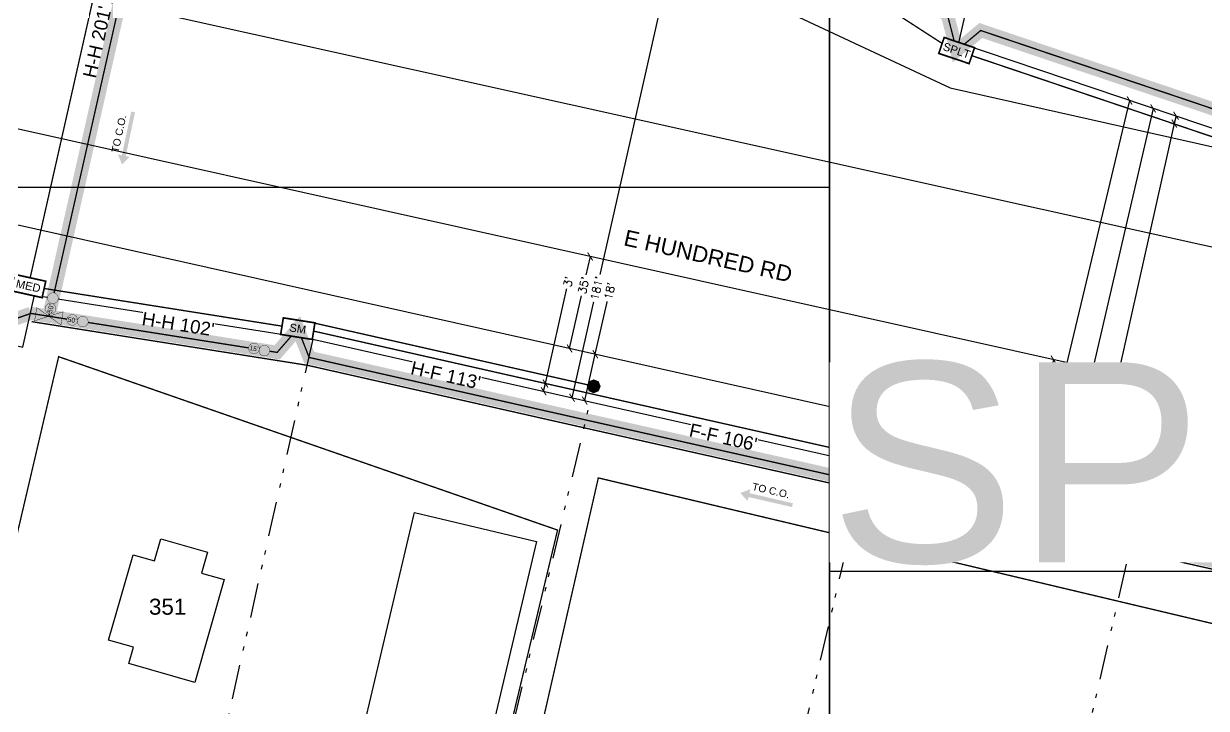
# Model space of a CAD drawing. Extents: x 11808739 to 11823423, y 3647988 to 3656247.
# Drawn here: x 11816018.9 to 11816462.1, y 3652108.6 to 3652365.2 of the extents above; entities that cross this region are included whole.
import ezdxf
from ezdxf.enums import TextEntityAlignment as Align
from ezdxf.lldxf.tags import DXFTag

# ---------------------------------------------------------------- set-up
doc = ezdxf.new("R2010")
doc.units = 0
doc.header["$MEASUREMENT"] = 0
doc.header["$XCLIPFRAME"] = 2
doc.set_wipeout_variables(frame=1)
doc.linetypes.add('PROPERTY', pattern=[31.302502, 12.967109, -5.580706, 1.571985, -4.030017, 1.571985, -5.5807])
doc.layers.get('DefPoints').update_dxf_attribs({"color": 1, "lineweight": 0})
for name, color, linetype in [('144 FOC', 30, '144'), ('48 FOC', 30, '48'), ('96 FOC', 30, '96'), ('ADDRESSES', 252, 'Continuous'), ('E_BUILDING', 8, 'Continuous'), ('E_CURB', 8, 'EOP'), ('E_ROW', 8, 'ROW'), ('FIBER_SPLICE', 1, 'Continuous'), ('P-CONDUIT_2', 4, 'CONDUIT'), ('P_CONDUIT', 1, 'CONDUIT'), ('P_CONDUIT_PARALLEL', 2, 'CONDUIT'), ('PROPOSED_DIREC_BORE', 7, 'DIRECTBORE'), ('Road Names', 7, 'Continuous'), ('ROAD_DIMENSIONS', 7, 'Continuous'), ('TO C.O.', 7, 'Continuous'), ('VICINITY FOC', 104, 'Continuous')]:
    doc.layers.add(name, color=color, linetype=linetype)
doc.layers.add('1X4 Terminal Boundary', color=7, linetype='Continuous', lineweight=20, true_color=0x00853c)
doc.layers.add('E_PROPERTY LINE', color=8, linetype='PROPERTY', transparency=0.3)
doc.layers.add('EXISTING TELCO HANDHOLE', color=7, linetype='Continuous', true_color=0xcc5500)
doc.layers.add('NEW FIBER LOOP', color=7, linetype='Continuous', true_color=0x538135)
for name, color, linetype, lineweight in [('FLOWERPOTS', 30, 'Continuous', 18), ('PROP_HH', 104, 'Continuous', 0), ('VIEWPORT', 250, 'Continuous', 25), ('VIEWPORT - CALLOUTS', 1, 'Continuous', 0)]:
    doc.layers.add(name, color=color, linetype=linetype, lineweight=lineweight)
doc.styles.add('Arial', font='arial.ttf')
doc.styles.add('LOOP', font='arial.ttf')
doc.styles.add('ROMANS', font='romans.shx')
doc.styles.get("Standard").update_dxf_attribs({"font": 'arial.ttf'})
doc.styles.add('StyleArial', font='arial.ttf')
tags = doc.linetypes.add('144', pattern='A,0.718375,-0.132013,["144 CT",Standard,S=0.09234,R=0,X=0,Y=-0.045241],-0.527056,0.533798', length=1.911242).pattern_tags.tags
tags[6] = DXFTag(74, 10)
tags = doc.linetypes.add('48', pattern='A,0.718375,-0.132013,["48 CT",Standard,S=0.09234,R=0,X=0,Y=-0.045241],-0.527056,0.533798', length=1.911242).pattern_tags.tags
tags[6] = DXFTag(74, 10)
tags = doc.linetypes.add('96', pattern='A,0.718375,-0.132013,["96 CT",Standard,S=0.09234,R=0,X=0,Y=-0.045241],-0.527056,0.533798', length=1.911242).pattern_tags.tags
tags[6] = DXFTag(74, 10)
tags = doc.linetypes.add('CONDUIT', pattern='A,5.441269,-1.056917,["C",Arial,S=0.56119,R=0,X=0,Y=-0.280595],-1.62838', length=8.126566).pattern_tags.tags
tags[6] = DXFTag(74, 10)
doc.linetypes.add('DIRECTBORE', pattern='A,0.4,-0.16,["DB",Standard,S=0.12,R=0,X=0,Y=-0.06],-0.36', length=0.92)
tags = doc.linetypes.add('EOP', pattern='A,49.990109,-1.776071,["EOP",Arial,S=2.99974,R=0.081355,X=0,Y=-1.426368],-10.416452', length=62.182632).pattern_tags.tags
tags[6] = DXFTag(74, 10)
tags = doc.linetypes.add('ROW', pattern='A,25.130993,-3.694477,["R/W",Arial,S=5.36622,R=0,X=0,Y=-2.68311],-18.632906', length=47.458376).pattern_tags.tags
tags[6] = DXFTag(74, 10)
doc.dimstyles.new('DIM', dxfattribs={"dimscale": 0.025, "dimtxt": 3, "dimasz": 2.5, "dimexe": 0, "dimexo": 2.5, "dimgap": 0.306, "dimtad": 0, "dimdec": 0, "dimzin": 0, "dimdsep": 46, "dimtxsty": 'ROMANS', "dimblk": 'ARCHTICK', "dimcen": 0.09, "dimclrd": 256, "dimadec": 0, "dimazin": 0, "dimtfac": 1, "dimtdec": 0, "dimtofl": 0, "dimtmove": 0, "dimatfit": 3, "dimldrblk": 'ARCHTICK', "dimfxl": 1, "dimtfill": 1, "dimtolj": 1, "dimtzin": 0, "dimlwd": -1, "dimarcsym": 0})
picture_1 = doc.add_image_def('image1.png', size_in_pixel=(1270, 827))

# ---------------------------------------------------------------- blocks, each defined once
blk = doc.blocks.new('*U376')
at = {"color": 0, "linetype": 'ByBlock', "lineweight": -2}
blk.add_wipeout([(-6, 3.15), (-6, -3.15), (6, -3.15), (6, 3.15)], dxfattribs=at).dxf.layer = 'PROP_HH'
at = {"layer": 'PROP_HH', "color": 0, "linetype": 'ByBlock', "lineweight": -2, "const_width": 0.63}
blk.add_lwpolyline([(-6, 3.15), (6, 3.15), (6, -3.15), (-6, -3.15)], close=True, dxfattribs=at)
at = {"color": 0, "insert": (0, 0), "char_height": 3, "attachment_point": 5}
blk.add_mtext('MED', dxfattribs=at)
blk = doc.blocks.new('*U374')
at = {"color": 0, "linetype": 'ByBlock', "lineweight": -2}
blk.add_wipeout([(-6, 3.15), (-6, -3.15), (6, -3.15), (6, 3.15)], dxfattribs=at).dxf.layer = 'PROP_HH'
at = {"layer": 'EXISTING TELCO HANDHOLE', "color": 0, "linetype": 'ByBlock', "lineweight": -2}
blk.add_line((0, 0), (0, 0), dxfattribs=at)
at = {"layer": 'PROP_HH', "color": 0, "linetype": 'ByBlock', "lineweight": -2, "const_width": 0.63}
blk.add_lwpolyline([(-6, 3.15), (6, 3.15), (6, -3.15), (-6, -3.15)], close=True, dxfattribs=at)
at = {"color": 0, "insert": (0, 0), "char_height": 3, "attachment_point": 5}
blk.add_mtext('SM', dxfattribs=at)
at = {"flags": 1}
blk.add_attdef('HH_TYPE', (-15.97, -9.66), '', height=5, dxfattribs=at)
blk = doc.blocks.new('*U375')
at = {"color": 0, "linetype": 'ByBlock', "lineweight": -2}
blk.add_wipeout([(-6, 3.15), (-6, -3.15), (6, -3.15), (6, 3.15)], dxfattribs=at).dxf.layer = 'PROP_HH'
at = {"layer": 'PROP_HH', "color": 0, "linetype": 'ByBlock', "lineweight": -2, "const_width": 0.63}
blk.add_lwpolyline([(-6, 3.15), (6, 3.15), (6, -3.15), (-6, -3.15)], close=True, dxfattribs=at)
at = {"color": 0, "insert": (0, 0), "char_height": 3, "attachment_point": 5}
blk.add_mtext('SPLT', dxfattribs=at)
blk = doc.blocks.new('*U58')
at = {"true_color": 0xa020f0}
h = blk.add_hatch(color=200, dxfattribs=at)
h.dxf.hatch_style = 1
h.paths.add_polyline_path([(2.55, 0), (1.81, 1.81), (0, 2.55), (-1.81, 1.81), (-2.55, 0), (-1.81, -1.81), (0, -2.55), (1.81, -1.81)])
at = {"color": 18, "true_color": 0x000000, "const_width": 0.1}
blk.add_lwpolyline([(2.55, 0), (1.81, 1.81), (0, 2.55), (-1.81, 1.81), (-2.55, 0), (-1.81, -1.81), (0, -2.55), (1.81, -1.81)], close=True, dxfattribs=at)
blk = doc.blocks.new('FIBER_SPLICE')
at = {"layer": 'FIBER_SPLICE'}
h = blk.add_hatch(color=0, dxfattribs=at)
h.dxf.hatch_style = 1
h.paths.add_polyline_path([(4.98, -2.5), (0, 0), (5.02, 2.5)])
h.paths.add_polyline_path([(-5, -2.5), (0, 0), (-5, 2.5)])
at = {"layer": 'FIBER_SPLICE', "color": 18, "true_color": 0x000000, "const_width": 0.15}
for points in [[(-5, -2.5), (0, 0), (-5, 2.5)], [(4.98, -2.5), (0, 0), (5.02, 2.5)]]:
    blk.add_lwpolyline(points, close=True, dxfattribs=at)
blk = doc.blocks.new('*U54')
at = {"color": 4}
blk.add_wipeout([(0, 0), (-0.01, 0.17), (-0.03, 0.35), (-0.07, 0.52), (-0.12, 0.68), (-0.19, 0.84), (-0.27, 1), (-0.36, 1.14), (-0.47, 1.28), (-0.58, 1.41), (-0.71, 1.52), (-0.85, 1.63), (-1, 1.72), (-1.15, 1.8), (-1.31, 1.87), (-1.48, 1.92), (-1.64, 1.96), (-1.82, 1.98), (-1.99, 1.99), (-2.16, 1.98), (-2.34, 1.96), (-2.51, 1.92), (-2.67, 1.87), (-2.83, 1.8), (-2.99, 1.72), (-3.13, 1.63), (-3.27, 1.52), (-3.4, 1.41), (-3.52, 1.28), (-3.62, 1.14), (-3.71, 1), (-3.79, 0.84), (-3.86, 0.68), (-3.91, 0.52), (-3.95, 0.35), (-3.97, 0.17), (-3.98, 0), (-3.97, -0.17), (-3.95, -0.35), (-3.91, -0.52), (-3.86, -0.68), (-3.79, -0.84), (-3.71, -1), (-3.62, -1.14), (-3.52, -1.28), (-3.4, -1.41), (-3.27, -1.52), (-3.13, -1.63), (-2.99, -1.72), (-2.83, -1.8), (-2.67, -1.87), (-2.51, -1.92), (-2.34, -1.96), (-2.16, -1.98), (-1.99, -1.99), (-1.82, -1.98), (-1.64, -1.96), (-1.48, -1.92), (-1.31, -1.87), (-1.15, -1.8), (-1, -1.72), (-0.85, -1.63), (-0.71, -1.52), (-0.58, -1.41), (-0.47, -1.28), (-0.36, -1.14), (-0.27, -1), (-0.19, -0.84), (-0.12, -0.68), (-0.07, -0.52), (-0.03, -0.35), (-0.01, -0.17)], dxfattribs=at).dxf.layer = 'NEW FIBER LOOP'
at = {"layer": 'NEW FIBER LOOP', "color": 4, "linetype": 'Continuous', "const_width": 0.12, "flags": 128}
blk.add_lwpolyline([(-3.99, 0, 1), (0.01, 0, 1)], format="xyb", close=True, dxfattribs=at)
at = {"color": 4}
blk.add_wipeout([(3.99, 0), (3.98, 0.17), (3.96, 0.35), (3.92, 0.52), (3.87, 0.68), (3.81, 0.84), (3.73, 1), (3.63, 1.14), (3.53, 1.28), (3.41, 1.41), (3.28, 1.52), (3.14, 1.63), (3, 1.72), (2.84, 1.8), (2.68, 1.87), (2.52, 1.92), (2.35, 1.96), (2.18, 1.98), (2, 1.99), (1.83, 1.98), (1.66, 1.96), (1.49, 1.92), (1.32, 1.87), (1.16, 1.8), (1.01, 1.72), (0.86, 1.63), (0.72, 1.52), (0.59, 1.41), (0.48, 1.28), (0.37, 1.14), (0.28, 1), (0.2, 0.84), (0.13, 0.68), (0.08, 0.52), (0.04, 0.35), (0.02, 0.17), (0.01, 0), (0.02, -0.17), (0.04, -0.35), (0.08, -0.52), (0.13, -0.68), (0.2, -0.84), (0.28, -1), (0.37, -1.14), (0.48, -1.28), (0.59, -1.41), (0.72, -1.52), (0.86, -1.63), (1.01, -1.72), (1.16, -1.8), (1.32, -1.87), (1.49, -1.92), (1.66, -1.96), (1.83, -1.98), (2, -1.99), (2.18, -1.98), (2.35, -1.96), (2.52, -1.92), (2.68, -1.87), (2.84, -1.8), (3, -1.72), (3.14, -1.63), (3.28, -1.52), (3.41, -1.41), (3.53, -1.28), (3.63, -1.14), (3.73, -1), (3.81, -0.84), (3.87, -0.68), (3.92, -0.52), (3.96, -0.35), (3.98, -0.17)], dxfattribs=at).dxf.layer = 'NEW FIBER LOOP'
at = {"layer": 'NEW FIBER LOOP', "color": 4, "linetype": 'Continuous', "const_width": 0.12, "flags": 128}
blk.add_lwpolyline([(0, 0, 1), (4, 0, 1)], format="xyb", close=True, dxfattribs=at)
at = {"layer": 'NEW FIBER LOOP', "color": 4, "style": 'LOOP', "flags": 4}
blk.add_attdef('SLACK', text='', height=1.8, dxfattribs=at).set_placement((-2.02, -0.02), align=Align.MIDDLE_CENTER)
blk = doc.blocks.new('*U69')
at = {"layer": 'TO C.O.', "linetype": 'ByBlock', "lineweight": -2}
h = blk.add_hatch(color=0, dxfattribs=at)
h.dxf.hatch_style = 1
h.paths.add_polyline_path([(16.74, 2.23), (20.09, -0.02), (16.74, -2.27), (16.74, -0.77), (0, -0.73), (0, 0.73), (16.74, 0.73)])
at = {"layer": 'TO C.O.', "color": 0, "linetype": 'ByBlock', "lineweight": -2}
blk.add_attdef('MKRPOLE', text='', height=2.75, rotation=179.9854, dxfattribs=at).set_placement((9.07, -2.16), align=Align.CENTER)
blk = doc.blocks.new('_ARCHTICK')
at = {"color": 0, "linetype": 'ByBlock', "const_width": 0.15}
blk.add_lwpolyline([(-0.5, -0.5), (0.5, 0.5)], dxfattribs=at)
blk = doc.blocks.new('*D105')
at = {"layer": 'DefPoints', "color": 0, "ltscale": 0.01, "transparency": 16777216}
for p in [(11816231.16, 3652277.99), (11816231.17, 3652277.99), (11816223.45, 3652243.48)]:
    blk.add_point(p, dxfattribs=at)
at = {"layer": 'ROAD_DIMENSIONS', "ltscale": 0.01, "transparency": 16777216}
for p, q in [((11816231.17, 3652277.99), (11816229.49, 3652270.47)), ((11816223.46, 3652243.48), (11816228.02, 3652263.88))]:
    blk.add_line(p, q, dxfattribs=at)
at = {"layer": 'ROAD_DIMENSIONS', "ltscale": 0.01, "transparency": 16777216, "xscale": 2.500000006732392, "yscale": 2.500000006732392, "zscale": 2.500000006732392}
for p, rotation in [((11816231.17, 3652277.99), 77.39971060541706), ((11816223.46, 3652243.48), 257.3997106054171)]:
    blk.add_blockref('_ARCHTICK', p, dxfattribs=dict(at, rotation=rotation))
at = {"layer": 'ROAD_DIMENSIONS', "color": 0, "ltscale": 0.01, "transparency": 16777216, "insert": (11816228.76, 3652267.17), "char_height": 3, "attachment_point": 5, "rotation": 77.3997, "style": 'ROMANS', "bg_fill": 3, "box_fill_scale": 1.25, "bg_fill_color": 256, "bg_fill_true_color": 13158600, "bg_fill_transparency": 0}
blk.add_mtext("\\A1;35'", dxfattribs=at)
blk = doc.blocks.new('*D106')
at = {"layer": 'DefPoints', "color": 0, "ltscale": 0.01, "transparency": 16777216}
for p in [(11816264.19, 3652401.51), (11816264.2, 3652401.5), (11816224.37, 3652225.05)]:
    blk.add_point(p, dxfattribs=at)
at = {"layer": 'ROAD_DIMENSIONS', "ltscale": 0.01, "transparency": 16777216}
for p, q in [((11816264.2, 3652401.5), (11816234.65, 3652270.57)), ((11816224.38, 3652225.05), (11816232.63, 3652261.61))]:
    blk.add_line(p, q, dxfattribs=at)
at = {"layer": 'ROAD_DIMENSIONS', "ltscale": 0.01, "transparency": 16777216, "xscale": 2.500000006732392, "yscale": 2.500000006732392, "zscale": 2.500000006732392}
for p, rotation in [((11816264.2, 3652401.5), 77.28094795023787), ((11816224.38, 3652225.05), 257.2809479502379)]:
    blk.add_blockref('_ARCHTICK', p, dxfattribs=dict(at, rotation=rotation))
at = {"layer": 'ROAD_DIMENSIONS', "color": 0, "ltscale": 0.01, "transparency": 16777216, "insert": (11816233.64, 3652266.09), "char_height": 3, "attachment_point": 5, "rotation": 77.2809, "style": 'ROMANS', "bg_fill": 3, "box_fill_scale": 1.25, "bg_fill_color": 256, "bg_fill_true_color": 13158600, "bg_fill_transparency": 0}
blk.add_mtext("\\A1;181'", dxfattribs=at)
blk = doc.blocks.new('*D107')
at = {"layer": 'DefPoints', "color": 0, "ltscale": 0.01, "transparency": 16777216}
for p in [(11816233.21, 3652241.3), (11816229.13, 3652223.98), (11816229.24, 3652223.95)]:
    blk.add_point(p, dxfattribs=at)
at = {"layer": 'ROAD_DIMENSIONS', "ltscale": 0.01, "transparency": 16777216}
for p, q in [((11816233.1, 3652241.32), (11816237.81, 3652261.92)), ((11816229.13, 3652223.98), (11816233.1, 3652241.32))]:
    blk.add_line(p, q, dxfattribs=at)
at = {"layer": 'ROAD_DIMENSIONS', "ltscale": 0.01, "transparency": 16777216, "xscale": 2.500000006732392, "yscale": 2.500000006732392, "zscale": 2.500000006732392}
for p, rotation in [((11816233.1, 3652241.32), 77.11606873029106), ((11816229.13, 3652223.98), 257.1160687302911)]:
    blk.add_blockref('_ARCHTICK', p, dxfattribs=dict(at, rotation=rotation))
at = {"layer": 'ROAD_DIMENSIONS', "color": 0, "ltscale": 0.01, "transparency": 16777216, "insert": (11816238.52, 3652265), "char_height": 3, "attachment_point": 5, "rotation": 77.1161, "style": 'ROMANS', "bg_fill": 3, "box_fill_scale": 1.25, "bg_fill_color": 256, "bg_fill_true_color": 13158600, "bg_fill_transparency": 0}
blk.add_mtext("\\A1;18'", dxfattribs=at)
blk = doc.blocks.new('*D108')
at = {"layer": 'DefPoints', "color": 0, "ltscale": 0.01, "transparency": 16777216}
for p in [(11816214.41, 3652230.38), (11816214.41, 3652230.38), (11816213.75, 3652227.45)]:
    blk.add_point(p, dxfattribs=at)
at = {"layer": 'ROAD_DIMENSIONS', "ltscale": 0.01, "transparency": 16777216}
for p, q in [((11816214.41, 3652230.38), (11816222.57, 3652266.63)), ((11816213.75, 3652227.45), (11816214.41, 3652230.38))]:
    blk.add_line(p, q, dxfattribs=at)
at = {"layer": 'ROAD_DIMENSIONS', "ltscale": 0.01, "transparency": 16777216, "xscale": 2.500000006732392, "yscale": 2.500000006732392, "zscale": 2.500000006732392}
for p, rotation in [((11816213.75, 3652227.45), 257.3246350833865), ((11816214.41, 3652230.38), 77.3246350833865)]:
    blk.add_blockref('_ARCHTICK', p, dxfattribs=dict(at, rotation=rotation))
at = {"layer": 'ROAD_DIMENSIONS', "color": 0, "ltscale": 0.01, "transparency": 16777216, "insert": (11816222.99, 3652268.53), "char_height": 3, "attachment_point": 5, "rotation": 77.3246, "style": 'ROMANS', "bg_fill": 3, "box_fill_scale": 1.25, "bg_fill_color": 256, "bg_fill_true_color": 13158600, "bg_fill_transparency": 0}
blk.add_mtext("\\A1;3'", dxfattribs=at)
blk = doc.blocks.new('*D109')
at = {"layer": 'DefPoints', "color": 0, "ltscale": 0.01, "transparency": 16777216}
for p in [(11816404.79, 3652239.33), (11816404.8, 3652239.33), (11816397.03, 3652204.61)]:
    blk.add_point(p, dxfattribs=at)
at = {"layer": 'ROAD_DIMENSIONS', "ltscale": 0.01, "transparency": 16777216}
for p, q in [((11816404.8, 3652239.33), (11816403.12, 3652231.81)), ((11816397.04, 3652204.61), (11816401.65, 3652225.22))]:
    blk.add_line(p, q, dxfattribs=at)
at = {"layer": 'ROAD_DIMENSIONS', "ltscale": 0.01, "transparency": 16777216, "xscale": 2.500000006732392, "yscale": 2.500000006732392, "zscale": 2.500000006732392}
for p, rotation in [((11816404.8, 3652239.33), 77.39957601010279), ((11816397.04, 3652204.61), 257.3995760101028)]:
    blk.add_blockref('_ARCHTICK', p, dxfattribs=dict(at, rotation=rotation))
at = {"layer": 'ROAD_DIMENSIONS', "color": 0, "ltscale": 0.01, "transparency": 16777216, "insert": (11816402.39, 3652228.52), "char_height": 3, "attachment_point": 5, "rotation": 77.3996, "style": 'ROMANS', "bg_fill": 3, "box_fill_scale": 1.25, "bg_fill_color": 256, "bg_fill_true_color": 13158600, "bg_fill_transparency": 0}
blk.add_mtext("\\A1;36'", dxfattribs=at)
blk = doc.blocks.new('*D110')
at = {"layer": 'DefPoints', "color": 0, "ltscale": 0.01, "transparency": 16777216}
for p in [(11816433.32, 3652336.4), (11816433.86, 3652336.27), (11816397.93, 3652185.99)]:
    blk.add_point(p, dxfattribs=at)
at = {"layer": 'ROAD_DIMENSIONS', "ltscale": 0.01, "transparency": 16777216}
for p, q in [((11816433.32, 3652336.4), (11816408.33, 3652231.89)), ((11816397.39, 3652186.12), (11816406.2, 3652222.96))]:
    blk.add_line(p, q, dxfattribs=at)
at = {"layer": 'ROAD_DIMENSIONS', "ltscale": 0.01, "transparency": 16777216, "xscale": 2.500000006732392, "yscale": 2.500000006732392, "zscale": 2.500000006732392}
for p, rotation in [((11816433.32, 3652336.4), 76.55640786688903), ((11816397.39, 3652186.12), 256.556407866889)]:
    blk.add_blockref('_ARCHTICK', p, dxfattribs=dict(at, rotation=rotation))
at = {"layer": 'ROAD_DIMENSIONS', "color": 0, "ltscale": 0.01, "transparency": 16777216, "insert": (11816407.27, 3652227.43), "char_height": 3, "attachment_point": 5, "rotation": 76.5564, "style": 'ROMANS', "bg_fill": 3, "box_fill_scale": 1.25, "bg_fill_color": 256, "bg_fill_true_color": 13158600, "bg_fill_transparency": 0}
blk.add_mtext("\\A1;154'", dxfattribs=at)
blk = doc.blocks.new('*D111')
at = {"layer": 'DefPoints', "color": 0, "ltscale": 0.01, "transparency": 16777216}
for p in [(11816406.79, 3652202.42), (11816402.74, 3652184.91), (11816402.81, 3652184.89)]:
    blk.add_point(p, dxfattribs=at)
at = {"layer": 'ROAD_DIMENSIONS', "ltscale": 0.01, "transparency": 16777216}
for p, q in [((11816406.72, 3652202.44), (11816411.45, 3652223.26)), ((11816402.74, 3652184.91), (11816406.72, 3652202.44))]:
    blk.add_line(p, q, dxfattribs=at)
at = {"layer": 'ROAD_DIMENSIONS', "ltscale": 0.01, "transparency": 16777216, "xscale": 2.500000006732392, "yscale": 2.500000006732392, "zscale": 2.500000006732392}
for p, rotation in [((11816406.72, 3652202.44), 77.20840590912165), ((11816402.74, 3652184.91), 257.2084059091217)]:
    blk.add_blockref('_ARCHTICK', p, dxfattribs=dict(at, rotation=rotation))
at = {"layer": 'ROAD_DIMENSIONS', "color": 0, "ltscale": 0.01, "transparency": 16777216, "insert": (11816412.15, 3652226.34), "char_height": 3, "attachment_point": 5, "rotation": 77.2084, "style": 'ROMANS', "bg_fill": 3, "box_fill_scale": 1.25, "bg_fill_color": 256, "bg_fill_true_color": 13158600, "bg_fill_transparency": 0}
blk.add_mtext("\\A1;18'", dxfattribs=at)
blk = doc.blocks.new('*D112')
at = {"layer": 'DefPoints', "color": 0, "ltscale": 0.01, "transparency": 16777216}
for p in [(11816442.02, 3652333.52), (11816442.12, 3652333.49), (11816419.44, 3652236.07)]:
    blk.add_point(p, dxfattribs=at)
at = {"layer": 'ROAD_DIMENSIONS', "ltscale": 0.01, "transparency": 16777216}
for p, q in [((11816442.12, 3652333.49), (11816419.53, 3652236.05)), ((11816419.53, 3652236.05), (11816418.06, 3652229.73))]:
    blk.add_line(p, q, dxfattribs=at)
at = {"layer": 'ROAD_DIMENSIONS', "ltscale": 0.01, "transparency": 16777216, "xscale": 2.500000006732392, "yscale": 2.500000006732392, "zscale": 2.500000006732392}
for p, rotation in [((11816442.12, 3652333.49), 76.95009093280757), ((11816419.53, 3652236.05), 256.9500909328076)]:
    blk.add_blockref('_ARCHTICK', p, dxfattribs=dict(at, rotation=rotation))
at = {"layer": 'ROAD_DIMENSIONS', "color": 0, "ltscale": 0.01, "transparency": 16777216, "insert": (11816417.03, 3652225.26), "char_height": 3, "attachment_point": 5, "rotation": 76.9501, "style": 'ROMANS', "bg_fill": 3, "box_fill_scale": 1.25, "bg_fill_color": 256, "bg_fill_true_color": 13158600, "bg_fill_transparency": 0}
blk.add_mtext("\\A1;100'", dxfattribs=at)
blk = doc.blocks.new('*D113')
at = {"layer": 'DefPoints', "color": 0, "ltscale": 0.01, "transparency": 16777216}
for p in [(11816413.23, 3652185.62), (11816413.23, 3652185.62), (11816412.57, 3652182.69)]:
    blk.add_point(p, dxfattribs=at)
at = {"layer": 'ROAD_DIMENSIONS', "ltscale": 0.01, "transparency": 16777216}
for p, q in [((11816413.23, 3652185.62), (11816421.48, 3652222.27)), ((11816412.57, 3652182.69), (11816413.23, 3652185.62))]:
    blk.add_line(p, q, dxfattribs=at)
at = {"layer": 'ROAD_DIMENSIONS', "ltscale": 0.01, "transparency": 16777216, "xscale": 2.500000006732392, "yscale": 2.500000006732392, "zscale": 2.500000006732392}
for p, rotation in [((11816412.57, 3652182.69), 257.3060742995309), ((11816413.23, 3652185.62), 77.30607429953095)]:
    blk.add_blockref('_ARCHTICK', p, dxfattribs=dict(at, rotation=rotation))
at = {"layer": 'ROAD_DIMENSIONS', "color": 0, "ltscale": 0.01, "transparency": 16777216, "insert": (11816421.91, 3652224.17), "char_height": 3, "attachment_point": 5, "rotation": 77.3061, "style": 'ROMANS', "bg_fill": 3, "box_fill_scale": 1.25, "bg_fill_color": 256, "bg_fill_true_color": 13158600, "bg_fill_transparency": 0}
blk.add_mtext("\\A1;3'", dxfattribs=at)
blk = doc.blocks.new('*D146')
at = {"layer": 'DefPoints', "color": 0, "ltscale": 0.01, "transparency": 16777216}
for p in [(11816449.4, 3652331.03), (11816448.74, 3652328.1), (11816450.07, 3652327.8)]:
    blk.add_point(p, dxfattribs=at)
at = {"layer": 'ROAD_DIMENSIONS', "ltscale": 0.01, "transparency": 16777216}
for p, q in [((11816450.72, 3652330.73), (11816450.07, 3652327.8)), ((11816450.07, 3652327.8), (11816427.01, 3652225.03))]:
    blk.add_line(p, q, dxfattribs=at)
at = {"layer": 'ROAD_DIMENSIONS', "ltscale": 0.01, "transparency": 16777216, "xscale": 2.500000006732392, "yscale": 2.500000006732392, "zscale": 2.500000006732392}
for p, rotation in [((11816450.72, 3652330.73), 77.35451534577666), ((11816450.07, 3652327.8), 257.3545153457766)]:
    blk.add_blockref('_ARCHTICK', p, dxfattribs=dict(at, rotation=rotation))
at = {"layer": 'ROAD_DIMENSIONS', "color": 0, "ltscale": 0.01, "transparency": 16777216, "insert": (11816426.58, 3652223.13), "char_height": 3, "attachment_point": 5, "rotation": 77.3545, "style": 'ROMANS', "bg_fill": 3, "box_fill_scale": 1.25, "bg_fill_color": 256, "bg_fill_true_color": 13158600, "bg_fill_transparency": 0}
blk.add_mtext("\\A1;3'", dxfattribs=at)

msp = doc.modelspace()

# ---------------------------------------------------------------- linework, layer by layer
at = {"layer": '144 FOC', "ltscale": 25, "const_width": 0.5}
for points in [[(11816028.33, 3652255.57), (11816072.63, 3652451.91)], [(11816021.58, 3652256.64), (11816113.87, 3652242.03), (11816121.62, 3652250.93), (11816125.88, 3652240.13), (11816229.66, 3652216.68), (11816333.04, 3652193.43), (11816427.8, 3652172.09), (11816436.16, 3652180.45), (11816440.12, 3652169.31), (11816496.27, 3652156.68), (11816746.64, 3652099.9), (11816849.39, 3652072.29), (11816858.14, 3652080.28), (11816861.78, 3652069.32), (11817016.52, 3652037.39)]]:
    msp.add_lwpolyline(points, dxfattribs=at)
at = {"layer": '144 FOC', "ltscale": 25, "const_width": 0.5, "flags": 128}
msp.add_lwpolyline([(11816021.86, 3652253.56), (11816125.32, 3652237.18), (11816229, 3652213.75), (11816332.38, 3652190.5), (11816436.32, 3652167.09), (11816495.61, 3652153.76), (11816745.92, 3652096.99), (11816855.43, 3652067.57), (11817017.97, 3652034.03)], dxfattribs=at)
at = {"layer": '1X4 Terminal Boundary', "ltscale": 0.01, "const_width": 0.5}
msp.add_lwpolyline([(11816234.23, 3652194.99), (11816158.26, 3651861.9), (11816596.09, 3651763.85), (11816672.29, 3652091.08), (11816234.23, 3652194.99)], dxfattribs=at)
at = {"layer": '96 FOC', "ltscale": 25, "const_width": 0.5}
msp.add_lwpolyline([(11814677.56, 3652534.09), (11814720.17, 3652525.75), (11814728.49, 3652534.31), (11814732.12, 3652523.26), (11814993.71, 3652465.07), (11815170.22, 3652426.87), (11815178.8, 3652435.15), (11815182.89, 3652423.95), (11815312.05, 3652394.25), (11815564.41, 3652338.01), (11815573.36, 3652346.25), (11815576.83, 3652335.24), (11815726.07, 3652302.29), (11815985.99, 3652244.12), (11816021.58, 3652256.64)], dxfattribs=at)
at = {"layer": 'E_BUILDING', "flags": 128}
for points in [[(11816176.01, 3652022.57), (11816130.27, 3652033.35), (11816130.74, 3652035.37), (11816165.07, 3652181.04), (11816165.29, 3652181.97), (11816211.03, 3652171.19), (11816176.01, 3652022.57)], [(11816083.04, 3652118.36), (11816058.27, 3652125.46), (11816060, 3652131.5), (11816050.72, 3652134.15), (11816059.88, 3652166.15), (11816067.92, 3652163.85), (11816070.3, 3652172.15), (11816087.79, 3652167.14), (11816085.55, 3652159.3), (11816094.06, 3652156.86), (11816083.04, 3652118.36)]]:
    msp.add_lwpolyline(points, close=True, dxfattribs=at)
at = {"layer": 'E_CURB', "transparency": 33554559, "flags": 128}
for points in [[(11816156.74, 3652556.91), (11816130.85, 3652446.79, 0.345516), (11816152.7, 3652413.67), (11816263.91, 3652388.97), (11816366.04, 3652341.14), (11816882.25, 3652225.29), (11817086.06, 3652178.78, 0.415745), (11817104.04, 3652190.14), (11817165.81, 3652467.52), (11817224.79, 3652733.71), (11817290.76, 3653022.42), (11817320.4, 3653148.17)], [(11815352.68, 3652473.18), (11815321.33, 3652484.9, -0.999689), (11815327.03, 3652520.44), (11815511.54, 3652484.31), (11815600.93, 3652474.17), (11815986.85, 3652387.69), (11816874.31, 3652190.53), (11817039.03, 3652148.61, -0.938382), (11817033.52, 3652110.62), (11816829.14, 3652153.16), (11816715.79, 3652170.09), (11815975.88, 3652334.83), (11815499.19, 3652440.92), (11815352.68, 3652473.18)], [(11816914.85, 3650937.08), (11816894.97, 3651005.31), (11816878.4, 3651075.08), (11816872.8, 3651135.73), (11816874.29, 3651197.45), (11816880.67, 3651253.62), (11816892.49, 3651319.69), (11816917.81, 3651423.62), (11816948.99, 3651564.79), (11817004.87, 3651815.87), (11817045.54, 3652002.89, 0.413467), (11817011.24, 3652056.4), (11816859.27, 3652089.86), (11816653.22, 3652147.24), (11816013.97, 3652290.39), (11815974.56, 3652286.28), (11815656.71, 3652356.35), (11815562.86, 3652365.08), (11815315.45, 3652420.45, 0.444559), (11815279.11, 3652394.7), (11815279.31, 3652396.37), (11815259.02, 3652311.29), (11815198.11, 3652042.19)]]:
    msp.add_lwpolyline(points, format="xyb", dxfattribs=at)
at = {"layer": 'E_PROPERTY LINE', "transparency": 33554610, "flags": 128}
for points in [[(11816127.2, 3652247.01), (11816069.45, 3651989.2)], [(11816166.51, 3651951.76), (11816231.2, 3652223.51)], [(11816334.58, 3652200.26), (11816270.33, 3651925.22)], [(11816373.14, 3651906), (11816433.1, 3652166.72)]]:
    msp.add_lwpolyline(points, dxfattribs=at)
at = {"layer": 'E_ROW', "ltscale": 0.75, "flags": 128}
for points in [[(11815374.98, 3653115.15), (11815376.16, 3653157.86), (11815379.47, 3653200.45), (11815384.9, 3653242.83), (11815388.2, 3653262.83), (11815392.21, 3653282.7), (11815442.72, 3653512.01), (11815444.2, 3653517.31), (11815446.52, 3653522.3), (11815449.63, 3653526.83), (11815453.44, 3653530.79), (11815457.86, 3653534.08), (11815462.75, 3653536.59), (11815467.98, 3653538.27), (11815473.42, 3653539.06), (11815478.92, 3653538.96), (11815484.33, 3653537.95), (11815730.37, 3653483.16), (11816025.39, 3653417.94), (11816164.27, 3653386.51), (11816265.77, 3653363.51), (11816370.58, 3653340.01), (11816473.08, 3653317.01), (11816578.27, 3653293.32), (11816682.95, 3653269.38), (11816787.58, 3653245.51), (11816889.33, 3653222.44), (11817082.62, 3653179.43), (11817304.18, 3653130.13), (11817261.78, 3652946.72), (11817180.39, 3652583.13), (11817088.33, 3652184.19), (11816984.01, 3652207.82), (11816882.89, 3652230.88), (11816673.45, 3652278.45), (11816574.2, 3652300.7), (11816470.01, 3652324.07), (11816369.29, 3652358.06), (11816373.56, 3652376.83), (11816269.91, 3652400.21), (11816166.27, 3652423.6), (11816117.67, 3652434.57), (11816062.64, 3652446.99), (11815958.99, 3652470.37), (11815774.95, 3652510.51), (11815749.59, 3652516.02), (11815749.79, 3652516.82), (11815722.26, 3652522.75), (11815714.68, 3652527.54), (11815698.35, 3652530.17), (11815693.17, 3652528.27), (11815575.83, 3652553.76), (11815571.05, 3652558.59), (11815565.13, 3652559.95), (11815565.13, 3652559.95), (11815564.33, 3652556.26), (11815377.58, 3652596.76), (11815371.93, 3652598.24), (11815366.63, 3652600.67), (11815361.81, 3652603.97), (11815357.64, 3652608.05), (11815354.22, 3652612.78), (11815351.66, 3652618.03), (11815350.04, 3652623.63), (11815349.4, 3652629.44), (11815349.76, 3652635.26), (11815360.11, 3652675.56), (11815368.79, 3652716.26), (11815375.77, 3652757.28), (11815381.06, 3652798.55), (11815384.64, 3652840.01), (11815386.63, 3652887.51), (11815386.36, 3652935.05), (11815383.82, 3652982.53), (11815379.02, 3653029.83), (11815375.93, 3653072.44)], [(11814686.54, 3652541.36), (11814679.76, 3652513.2), (11814664.7, 3652450.57), (11814629.83, 3652279.26), (11814571.45, 3652023.82), (11814550.2, 3651930.45), (11814549.29, 3651917.59), (11814571.47, 3651910.22), (11814600.39, 3651898.82), (11814603.16, 3651897.77), (11814651.17, 3652128.28), (11814652.28, 3652132.08), (11814653.98, 3652135.65), (11814656.22, 3652138.91), (11814658.95, 3652141.78), (11814662.09, 3652144.19), (11814665.58, 3652146.06), (11814669.31, 3652147.36), (11814673.21, 3652148.06), (11814677.16, 3652148.13), (11814681.08, 3652147.58), (11814898.7, 3652099.09), (11815152.97, 3652044.94), (11815437.35, 3651981.57), (11815450.01, 3651977.85), (11815462.08, 3651972.5), (11815473.33, 3651965.61), (11815483.58, 3651957.3), (11815492.65, 3651947.71), (11815535.04, 3651896.47), (11815548.4, 3651882.31), (11815563.48, 3651869.99), (11815580.03, 3651859.73), (11815597.77, 3651851.71), (11815616.4, 3651846.05), (11815908.18, 3651779.75), (11815919.25, 3651828.51), (11815627.85, 3651894.72), (11815612.63, 3651899.59), (11815598.37, 3651906.82), (11815585.45, 3651916.23), (11815574.2, 3651927.58), (11815532.99, 3651977.38), (11815525.61, 3651985.53), (11815512.86, 3651997.19), (11815498.86, 3652007.31), (11815483.8, 3652015.75), (11815467.86, 3652022.41), (11815451.26, 3652027.18), (11815240.29, 3652074.2), (11815236.48, 3652075.63), (11815232.95, 3652077.66), (11815229.79, 3652080.24), (11815227.11, 3652083.31), (11815224.96, 3652086.77), (11815223.41, 3652090.54), (11815222.5, 3652094.51), (11815288.99, 3652389.62), (11815291.49, 3652392.9), (11815294.49, 3652395.73), (11815297.9, 3652398.03), (11815301.65, 3652399.75), (11815305.62, 3652400.84), (11815309.72, 3652401.27), (11815313.84, 3652401.02), (11815601.85, 3652336.83), (11815727.58, 3652309.13), (11816018.62, 3652243.99), (11816022.96, 3652263.51), (11816127.2, 3652247.01), (11816231.2, 3652223.51), (11816334.58, 3652200.26), (11816435.58, 3652177.51), (11816433.1, 3652166.72), (11816498.06, 3652163.46), (11816748.33, 3652106.7), (11816854.88, 3652078.07), (11816850.56, 3652058.54), (11817006.37, 3652023.76), (11817022.29, 3652006.17)]]:
    msp.add_lwpolyline(points, dxfattribs=at)
at = {"layer": 'P-CONDUIT_2', "color": 1, "ltscale": 3, "const_width": 0.5, "flags": 128}
msp.add_lwpolyline([(11816020.64, 3652266.92), (11816060.68, 3652444.35)], dxfattribs=at)
at = {"layer": 'P_CONDUIT', "ltscale": 3, "const_width": 0.5, "flags": 128}
for points in [[(11816368.51, 3652355.15), (11816365.76, 3652356.08), (11816319.61, 3652385.93), (11816269.25, 3652397.29), (11816165.61, 3652420.67), (11816117.01, 3652431.64), (11816061.98, 3652444.06), (11816060.68, 3652444.35)], [(11816573.55, 3652297.77), (11816469.2, 3652321.18), (11816368.51, 3652355.15)], [(11815573.36, 3652346.25), (11815602.5, 3652339.76), (11815728.23, 3652312.05), (11815985.38, 3652254.5), (11816020.64, 3652266.92)], [(11816020.64, 3652266.92), (11816121.62, 3652250.93)], [(11816121.62, 3652250.93), (11816127.77, 3652249.96), (11816231.86, 3652226.44)], [(11816231.86, 3652226.44), (11816335.23, 3652203.19)], [(11816335.23, 3652203.19), (11816335.24, 3652203.19), (11816436.39, 3652180.4)], [(11816436.39, 3652180.4), (11816439.18, 3652179.77), (11816498.47, 3652166.44), (11816498.47, 3652166.44), (11816749.05, 3652109.61), (11816858.43, 3652080.22)]]:
    msp.add_lwpolyline(points, dxfattribs=at)
at = {"layer": 'P_CONDUIT_PARALLEL', "color": 1, "ltscale": 3, "const_width": 0.5, "flags": 128}
for points in [[(11816122.09, 3652253.89), (11816128.33, 3652252.9), (11816232.52, 3652229.36)], [(11816335.89, 3652206.11), (11816335.89, 3652206.11), (11816437.05, 3652183.33)]]:
    msp.add_lwpolyline(points, dxfattribs=at)
at = {"layer": 'VIEWPORT', "ltscale": 0.01}
for points in [[(11815633.13, 3652685.37), (11816320.83, 3652685.44), (11816320.87, 3652303.91), (11815633.17, 3652303.84)], [(11816320.85, 3652541.44), (11817008.55, 3652541.51), (11817008.59, 3652159.98), (11816320.89, 3652159.91)], [(11816320.89, 3652159.91), (11817008.59, 3652159.98), (11817008.62, 3651778.44), (11816320.92, 3651778.37)]]:
    msp.add_lwpolyline(points, close=True, dxfattribs=at)

# ---------------------------------------------------------------- block references
at = {"layer": 'FIBER_SPLICE', "rotation": 351.0044221858991}
msp.add_blockref('FIBER_SPLICE', (11816028.33, 3652255.57), dxfattribs=at)
at = {"layer": 'FLOWERPOTS', "xscale": 0.9999624720780225, "yscale": 0.9999624720780225, "zscale": 0.9999624720780225}
msp.add_blockref('*U58', (11816335.89, 3652206.08), dxfattribs=at)
at = {"layer": 'TO C.O.'}
for p, rotation in [((11816059.91, 3652332.13), 258.0351704627715), ((11816307, 3652184.78), 167.0675842410913)]:
    msp.add_blockref('*U69', p, dxfattribs=dict(at, rotation=rotation)).add_auto_attribs({'MKRPOLE': 'TO C.O.'})

# ---------------------------------------------------------------- pictures from other files: only their frames are drawn
at = {"layer": 'VICINITY FOC'}
image = msp.add_image(picture_1, insert=(11810740.9, 3647987.68), size_in_units=(12682.3, 8259.18), dxfattribs=at)
image.set_boundary_path([(-0.5, -0.5), (1269.5, -0.5), (1269.5, 826.5), (-0.5, 826.5), (-0.5, -0.5)])
image.dxf.flags = 255

# ---------------------------------------------------------------- next in the draw order: texts
at = {"layer": 'ADDRESSES', "insert": (11816072.84, 3652146.68), "char_height": 6, "attachment_point": 5, "rotation": 360, "bg_fill": 3, "box_fill_scale": 1, "bg_fill_color": 256, "bg_fill_transparency": 0}
msp.add_mtext('351', dxfattribs=at)
at = {"layer": 'PROPOSED_DIREC_BORE', "ltscale": 0.01, "insert": (11816041, 3652345.59), "char_height": 5, "attachment_point": 1, "rotation": 77.2851, "bg_fill": 3, "box_fill_scale": 1, "bg_fill_color": 256, "bg_fill_transparency": 0}
msp.add_mtext("H-H 201'", dxfattribs=at)

# ---------------------------------------------------------------- next in the draw order: linework, layer by layer
at = {"layer": '1X4 Terminal Boundary', "ltscale": 0.01, "const_width": 0.5}
msp.add_lwpolyline([(11816032, 3652240.42), (11815960.73, 3651935.65), (11816147.45, 3651876.52), (11816218.96, 3652175.44), (11816032, 3652240.42)], dxfattribs=at)
at = {"layer": '48 FOC', "ltscale": 25, "const_width": 0.5}
msp.add_lwpolyline([(11817563.68, 3652087.46), (11817356.22, 3652134.96), (11817347.75, 3652126.64), (11817345.24, 3652137.38), (11817118.4, 3652184.98), (11817092.71, 3652190.38), (11816985.57, 3652214.65), (11816884.45, 3652237.71), (11816674.99, 3652285.27), (11816575.73, 3652307.53), (11816471.9, 3652330.82), (11816377.55, 3652362.66), (11816368.51, 3652355.15), (11816365.09, 3652368.42), (11816323.55, 3652395.29), (11816271.45, 3652407.04), (11816167.81, 3652430.43), (11816119.21, 3652441.4), (11816072.63, 3652451.91)], dxfattribs=at)
at = {"layer": 'VIEWPORT', "ltscale": 0.01}
msp.add_lwpolyline([(11815633.17, 3652303.84), (11816320.87, 3652303.91), (11816320.91, 3651922.38), (11815633.21, 3651922.31)], close=True, dxfattribs=at)

# ---------------------------------------------------------------- next in the draw order: block references
at = {"layer": 'NEW FIBER LOOP', "color": 3}
ref = msp.add_blockref('*U54', (11816029.42, 3652260.4), dxfattribs=dict(at, rotation=77.28514430080958))
ref.add_attrib('SLACK', "50'", dxfattribs={"color": 4, "height": 1.8, "rotation": 77.2851, "style": 'LOOP'}).set_placement((11816028.99, 3652258.42), align=Align.MIDDLE_CENTER)
ref = msp.add_blockref('*U54', (11816039.06, 3652253.88), dxfattribs=dict(at, rotation=350.9905861695735))
ref.add_attrib('SLACK', "50'", dxfattribs={"color": 4, "height": 1.8, "rotation": 350.9906, "style": 'LOOP'}).set_placement((11816037.06, 3652254.18), align=Align.MIDDLE_CENTER)
ref = msp.add_blockref('*U54', (11816107.14, 3652243.1), dxfattribs=dict(at, rotation=347.9230580540688))
ref.add_attrib('SLACK', "15'", dxfattribs={"color": 4, "height": 1.8, "rotation": 347.9231, "style": 'LOOP'}).set_placement((11816105.16, 3652243.51), align=Align.MIDDLE_CENTER)
ref = msp.add_blockref('*U54', (11816419.45, 3652173.97), dxfattribs=dict(at, rotation=347.3249362229103))
ref.add_attrib('SLACK', "15'", dxfattribs={"color": 4, "height": 1.8, "rotation": 347.3249, "style": 'LOOP'}).set_placement((11816417.47, 3652174.39), align=Align.MIDDLE_CENTER)
at = {"layer": 'PROP_HH'}
for name, p, xscale, yscale, zscale, rotation in [('*U375', (11816368.51, 3652355.15), 0.9986391288485398, 0.9986391288485398, 0.9986391288485398, 341.3538840605868), ('*U374', (11816121.62, 3652250.93), 0.9986391288485394, 0.9986391288485394, 0.9986391288485394, 351.0044221879422)]:
    msp.add_blockref(name, p, dxfattribs=dict(at, xscale=xscale, yscale=yscale, zscale=zscale, rotation=rotation))

# ---------------------------------------------------------------- next in the draw order: texts
at = {"layer": 'PROPOSED_DIREC_BORE', "ltscale": 0.01, "char_height": 5, "attachment_point": 1, "bg_fill": 3, "box_fill_scale": 1, "bg_fill_color": 256, "bg_fill_transparency": 0}
for s, insert, rotation in [("H-H 102'", (11816063.69, 3652257.25), 351.0044), ("H-F 113'", (11816164.67, 3652238.85), 347.2671), ("F-F 106'", (11816269.04, 3652215.52), 347.3246), ("F-H 104'", (11816359.88, 3652194.7), 347.3061)]:
    msp.add_mtext(s, dxfattribs=dict(at, insert=insert, rotation=rotation))
at = {"layer": 'Road Names', "insert": (11816275.39, 3652278.11), "char_height": 6, "attachment_point": 5, "rotation": 347.3698, "style": 'Arial', "bg_fill": 3, "box_fill_scale": 1, "bg_fill_color": 256, "bg_fill_transparency": 0}
msp.add_mtext('E HUNDRED RD', dxfattribs=at)

# ---------------------------------------------------------------- next in the draw order: dimensions: what is measured, and where the dimension line sits
at = {"layer": 'ROAD_DIMENSIONS', "ltscale": 0.01}
for base, p1, p2, angle, text, picture, middle in [((11816231.17, 3652277.99), (11816223.45, 3652243.48), (11816231.16, 3652277.99), 77.3997, "35'", '*D105', (11816228.76, 3652267.17)), ((11816404.8, 3652239.33), (11816397.03, 3652204.61), (11816404.79, 3652239.33), 77.3996, "36'", '*D109', (11816402.39, 3652228.52))]:
    dim = msp.add_linear_dim(base=base, p1=p1, p2=p2, angle=angle, text=text, dimstyle='DIM', override={"dimscale": 1, "dimtxt": 3, "dimasz": 2.5, "dimpost": "'\\X", "dimse1": 1, "dimse2": 1}, dxfattribs=at)
    dim.commit()
    dim.dimension.update_dxf_attribs({"geometry": picture, "text_midpoint": middle, "dimtype": 161})

# ---------------------------------------------------------------- next in the draw order: block references
at = {"layer": 'PROP_HH', "xscale": 0.998393512523395, "yscale": 0.998393512523395, "zscale": 0.998393512523395, "rotation": 347.4805729138477}
msp.add_blockref('*U376', (11816020.64, 3652266.92), dxfattribs=at)

# ---------------------------------------------------------------- next in the draw order: dimensions: what is measured, and where the dimension line sits
at = {"layer": 'ROAD_DIMENSIONS', "ltscale": 0.01}
for base, p1, p2, angle, text, picture, middle in [((11816264.2, 3652401.5), (11816224.37, 3652225.05), (11816264.19, 3652401.51), 77.2809, "181'", '*D106', (11816233.64, 3652266.09)), ((11816433.32, 3652336.4), (11816397.93, 3652185.99), (11816433.86, 3652336.27), 76.5564, "154'", '*D110', (11816407.27, 3652227.43))]:
    dim = msp.add_linear_dim(base=base, p1=p1, p2=p2, angle=angle, text=text, dimstyle='DIM', override={"dimscale": 1, "dimtxt": 3, "dimasz": 2.5, "dimpost": "'\\X", "dimse1": 1, "dimse2": 1}, dxfattribs=at)
    dim.commit()
    dim.dimension.update_dxf_attribs({"geometry": picture, "text_midpoint": middle, "dimtype": 161})

# ---------------------------------------------------------------- next in the draw order: linework, layer by layer
at = {"layer": 'VICINITY FOC', "ltscale": 25, "const_width": 5}
for points in [[(11814677.56, 3652534.09), (11814720.17, 3652525.75), (11814728.49, 3652534.31), (11814732.12, 3652523.26), (11814993.71, 3652465.07), (11815170.22, 3652426.87), (11815178.8, 3652435.15), (11815182.89, 3652423.95), (11815312.05, 3652394.25), (11815564.41, 3652338.01), (11815573.36, 3652346.25), (11815576.83, 3652335.24), (11815726.07, 3652302.29), (11815985.99, 3652244.12), (11816021.58, 3652256.64)], [(11816028.33, 3652255.57), (11816072.63, 3652451.91)]]:
    msp.add_lwpolyline(points, dxfattribs=at)

# ---------------------------------------------------------------- next in the draw order: block references
at = {"layer": 'PROP_HH', "xscale": 0.9986391288485398, "yscale": 0.9986391288485398, "zscale": 0.9986391288485398, "rotation": 347.3060754782834}
msp.add_blockref('*U374', (11816436.39, 3652180.4), dxfattribs=at)

# ---------------------------------------------------------------- next in the draw order: dimensions: what is measured, and where the dimension line sits
at = {"layer": 'ROAD_DIMENSIONS', "ltscale": 0.01}
for base, p1, p2, angle, text, picture, middle in [((11816214.41, 3652230.38), (11816213.75, 3652227.45), (11816214.41, 3652230.38), 77.3246, "3'", '*D108', (11816222.99, 3652268.53)), ((11816229.13, 3652223.98), (11816233.21, 3652241.3), (11816229.24, 3652223.95), 257.1161, "18'", '*D107', (11816238.52, 3652265)), ((11816402.74, 3652184.91), (11816406.79, 3652202.42), (11816402.81, 3652184.89), 257.2084, "18'", '*D111', (11816412.15, 3652226.34))]:
    dim = msp.add_linear_dim(base=base, p1=p1, p2=p2, angle=angle, text=text, dimstyle='DIM', override={"dimscale": 1, "dimtxt": 3, "dimasz": 2.5, "dimpost": "'\\X", "dimse1": 1, "dimse2": 1}, dxfattribs=at)
    dim.commit()
    dim.dimension.update_dxf_attribs({"geometry": picture, "text_midpoint": middle, "dimtype": 161})

# ---------------------------------------------------------------- next in the draw order: block references
at = {"layer": 'FLOWERPOTS', "xscale": 0.9999624720780225, "yscale": 0.9999624720780225, "zscale": 0.9999624720780225}
msp.add_blockref('*U58', (11816232.52, 3652229.33), dxfattribs=at)

# ---------------------------------------------------------------- next in the draw order: dimensions: what is measured, and where the dimension line sits
at = {"layer": 'ROAD_DIMENSIONS', "ltscale": 0.01}
dim = msp.add_linear_dim(base=(11816442.12, 3652333.49), p1=(11816419.44, 3652236.07), p2=(11816442.02, 3652333.52), angle=76.9501, text="100'", dimstyle='DIM', override={"dimscale": 1, "dimtxt": 3, "dimasz": 2.5, "dimpost": "'\\X", "dimse1": 1, "dimse2": 1}, dxfattribs=at)
dim.commit()
dim.dimension.update_dxf_attribs({"geometry": '*D112', "text_midpoint": (11816417.03, 3652225.26), "dimtype": 161})

# ---------------------------------------------------------------- next in the draw order: dimensions: what is measured, and where the dimension line sits
dim = msp.add_linear_dim(base=(11816413.23, 3652185.62), p1=(11816412.57, 3652182.69), p2=(11816413.23, 3652185.62), angle=77.3061, text="3'", dimstyle='DIM', override={"dimscale": 1, "dimtxt": 3, "dimasz": 2.5, "dimpost": "'\\X", "dimse1": 1, "dimse2": 1}, dxfattribs=at)
dim.commit()
dim.dimension.update_dxf_attribs({"geometry": '*D113', "text_midpoint": (11816421.91, 3652224.17), "dimtype": 161})

# ---------------------------------------------------------------- next in the draw order: dimensions: what is measured, and where the dimension line sits
dim = msp.add_linear_dim(base=(11816450.07, 3652327.8), p1=(11816449.4, 3652331.03), p2=(11816448.74, 3652328.1), angle=257.3545, dimstyle='DIM', override={"dimscale": 1, "dimpost": "'\\X", "dimse1": 1, "dimse2": 1}, dxfattribs=at)
dim.commit()
dim.dimension.update_dxf_attribs({"geometry": '*D146', "text_midpoint": (11816426.58, 3652223.13), "dimtype": 161})

# ---------------------------------------------------------------- next in the draw order: linework, layer by layer
at = {"layer": 'VICINITY FOC', "ltscale": 25, "const_width": 5}
for points in [[(11817563.68, 3652087.46), (11817356.22, 3652134.96), (11817347.75, 3652126.64), (11817345.24, 3652137.38), (11817118.4, 3652184.98), (11817092.71, 3652190.38), (11816985.57, 3652214.65), (11816884.45, 3652237.71), (11816674.99, 3652285.27), (11816575.73, 3652307.53), (11816471.9, 3652330.82), (11816377.55, 3652362.66), (11816368.51, 3652355.15), (11816365.09, 3652368.42), (11816323.55, 3652395.29), (11816271.45, 3652407.04), (11816167.81, 3652430.43), (11816119.21, 3652441.4), (11816072.63, 3652451.91)], [(11816021.58, 3652256.64), (11816113.87, 3652242.03), (11816121.62, 3652250.93), (11816125.88, 3652240.13), (11816229.66, 3652216.68), (11816333.04, 3652193.43), (11816427.8, 3652172.09), (11816436.16, 3652180.45), (11816440.12, 3652169.31), (11816496.27, 3652156.68), (11816746.64, 3652099.9), (11816849.39, 3652072.29), (11816858.14, 3652080.28), (11816861.78, 3652069.32), (11817016.52, 3652037.39)]]:
    msp.add_lwpolyline(points, dxfattribs=at)

# ---------------------------------------------------------------- next in the draw order: texts
at = {"layer": 'VIEWPORT - CALLOUTS', "ltscale": 0.01, "insert": (11816320.88, 3652200.3), "char_height": 75, "width": 214.4437, "attachment_point": 4, "style": 'StyleArial', "bg_fill": 3, "box_fill_scale": 1, "bg_fill_color": 256, "bg_fill_transparency": 0}
msp.add_mtext('SP-10', dxfattribs=at)

doc.saveas('drawing.dxf')
